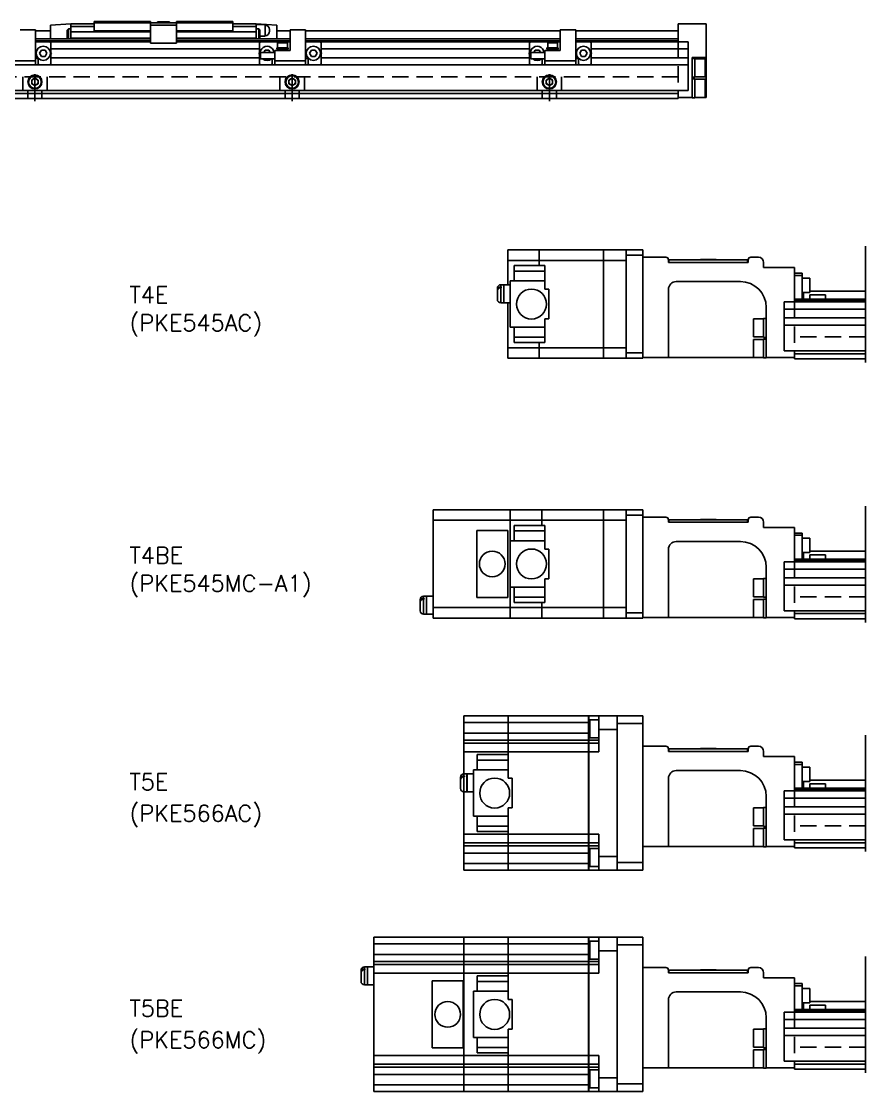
# Model space of a CAD drawing. Extents: x -90 to 565, y -8 to 582.
# Drawn here: x 236.7 to 564.9, y 96 to 511.8 of the extents above; entities that cross this region are included whole.
import ezdxf

# ---------------------------------------------------------------- set-up
doc = ezdxf.new("R2010")
doc.units = 0
doc.header["$LTSCALE"] = 0.5
doc.linetypes.add('CENTER', pattern=[50.8, 31.75, -6.35, 6.35, -6.35])
doc.linetypes.add('DASHED', pattern=[19.05, 12.7, -6.35])
for name, color, linetype in [('MSM_CENTER', 1, 'CENTER'), ('MSM_CONTINUOUS', 7, 'CONTINUOUS'), ('MSM_DASHED', 4, 'DASHED'), ('MSM_NARROW', 5, 'CONTINUOUS')]:
    doc.layers.add(name, color=color, linetype=linetype)
doc.styles.get("Standard").update_dxf_attribs({"font": 'txt.shx', "height": 3, "bigfont": 'bigfont.shx'})

msp = doc.modelspace()

# ---------------------------------------------------------------- linework, layer by layer
at = {"layer": 'MSM_CENTER'}
for p, q in [((242, 491.31), (242, 480.81)), ((342, 491.31), (342, 480.81)), ((442, 491.31), (442, 480.81))]:
    msp.add_line(p, q, dxfattribs=at)
at = {"layer": 'MSM_CONTINUOUS'}
for p, q in [((286.9, 511.81), (265, 511.81)), ((265, 511.81), (265, 508.1)), ((286.9, 511.81), (286.9, 510.31)), ((289.65, 511.71), (289.65, 511.31)), ((289.65, 511.71), (294.35, 511.71)), ((294.35, 511.31), (294.35, 511.71)), ((319, 511.81), (297.1, 511.81)), ((297.1, 511.81), (297.1, 510.31)), ((319, 511.81), (319, 508.1)), ((242.25, 508.51), (236.25, 508.51)), ((242.25, 508.51), (242.25, 494.91)), ((242.25, 508.11), (248, 508.11)), ((248, 510.31), (256, 510.81)), ((248, 505.01), (248, 510.31)), ((255, 508.91), (254.5, 508.41)), ((254.5, 508.41), (254.5, 505.01)), ((256, 508.91), (255, 508.91)), ((255, 508.91), (255, 505.01)), ((265, 510.81), (256, 510.81)), ((256, 505.01), (256, 510.81)), ((265, 509.81), (256, 509.81)), ((287, 507.81), (256, 507.81)), ((286.9, 511.31), (265, 511.31)), ((287, 508.1), (265, 508.1)), ((297.1, 510.31), (286.9, 510.31)), ((297, 511.31), (287, 511.31)), ((287, 511.31), (287, 503.41)), ((297, 511.31), (297, 510.31)), ((297, 511.31), (297, 503.41)), ((319, 508.1), (297, 508.1)), ((328, 507.81), (297, 507.81)), ((319, 511.31), (297.1, 511.31)), ((328, 510.81), (319, 510.81)), ((328, 509.81), (319, 509.81)), ((328, 510.81), (336, 510.31)), ((328, 505.01), (328, 510.81)), ((331.45, 510.56), (328, 510.56)), ((329, 508.91), (328, 508.91)), ((329.5, 508.41), (329, 508.91)), ((329, 508.91), (329, 505.01)), ((329.5, 508.41), (329.5, 505.01)), ((331.45, 510.56), (331.45, 506.06)), ((333.2, 508.61), (333.2, 508.01)), ((336, 510.31), (336, 505.01)), ((336, 508.11), (341.25, 508.11)), ((347.25, 508.51), (341.25, 508.51)), ((341.25, 508.51), (341.25, 500.51)), ((347.25, 508.51), (347.25, 494.91)), ((347.25, 508.11), (446.25, 508.11)), ((452.25, 508.51), (446.25, 508.51)), ((446.25, 508.51), (446.25, 500.51)), ((452.25, 508.51), (452.25, 494.91)), ((452.25, 508.11), (492, 508.11)), ((503, 510.81), (492, 510.81)), ((492, 510.81), (492, 503.91)), ((503, 510.81), (503, 482.31)), ((256, 505.01), (242.25, 505.01)), ((287, 504.31), (242.25, 504.31)), ((287, 503.91), (242.25, 503.91)), ((248.25, 495.41), (248.25, 503.41)), ((287, 505.31), (256, 505.31)), ((287, 505.01), (256, 505.01)), ((297, 503.41), (287, 503.41)), ((328, 505.31), (297, 505.31)), ((341.25, 505.01), (297, 505.01)), ((341.25, 504.31), (297, 504.31)), ((341.25, 503.91), (297, 503.91)), ((329.25, 503.41), (329.25, 495.41)), ((329.5, 506.06), (331.45, 506.06)), ((336.35, 503.51), (336.35, 501.51)), ((336.35, 503.51), (340.15, 503.51)), ((340.15, 501.51), (340.15, 503.51)), ((446.25, 505.01), (347.25, 505.01)), ((446.25, 504.31), (347.25, 504.31)), ((446.25, 503.91), (347.25, 503.91)), ((353.25, 495.41), (353.25, 503.41)), ((434.25, 503.41), (434.25, 495.41)), ((441.35, 503.51), (441.35, 501.51)), ((441.35, 503.51), (445.15, 503.51)), ((445.15, 501.51), (445.15, 503.51)), ((492, 505.01), (452.25, 505.01)), ((492, 504.31), (452.25, 504.31)), ((496, 503.91), (452.25, 503.91)), ((458.25, 495.41), (458.25, 503.41)), ((496, 503.91), (496, 484.91)), ((244.53, 500.66), (243.81, 499.41)), ((243.81, 499.41), (244.53, 498.16)), ((245.97, 500.66), (244.53, 500.66)), ((246.69, 499.41), (245.97, 500.66)), ((245.97, 498.16), (246.69, 499.41)), ((329.25, 501.11), (248.25, 501.11)), ((248.25, 499.72), (248.43, 499.41)), ((248.43, 499.41), (248.25, 499.11)), ((329.07, 499.41), (329.25, 499.72)), ((329.25, 499.11), (329.07, 499.41)), ((335.25, 499.76), (329.75, 499.76)), ((329.75, 497.26), (329.75, 499.76)), ((331.53, 500.66), (331.01, 499.76)), ((332.97, 500.66), (331.53, 500.66)), ((333.49, 499.76), (332.97, 500.66)), ((341.25, 500.51), (335.25, 500.51)), ((335.25, 494.91), (335.25, 500.51)), ((336.05, 501.51), (336.05, 501.01)), ((336.05, 501.51), (340.45, 501.51)), ((336.05, 501.01), (340.45, 501.01)), ((336.25, 501.01), (336.25, 500.51)), ((340.25, 500.51), (340.25, 501.01)), ((340.45, 501.01), (340.45, 501.51)), ((349.53, 500.66), (348.81, 499.41)), ((348.81, 499.41), (349.53, 498.16)), ((350.97, 500.66), (349.53, 500.66)), ((351.69, 499.41), (350.97, 500.66)), ((350.97, 498.16), (351.69, 499.41)), ((434.25, 501.11), (353.25, 501.11)), ((353.25, 499.72), (353.43, 499.41)), ((353.43, 499.41), (353.25, 499.11)), ((434.07, 499.41), (434.25, 499.72)), ((434.25, 499.11), (434.07, 499.41)), ((440.25, 499.76), (434.75, 499.76)), ((434.75, 497.26), (434.75, 499.76)), ((436.53, 500.66), (436.01, 499.76)), ((437.97, 500.66), (436.53, 500.66)), ((438.49, 499.76), (437.97, 500.66)), ((446.25, 500.51), (440.25, 500.51)), ((440.25, 494.91), (440.25, 500.51)), ((441.05, 501.51), (441.05, 501.01)), ((441.05, 501.51), (445.45, 501.51)), ((441.05, 501.01), (445.45, 501.01)), ((441.25, 501.01), (441.25, 500.51)), ((445.25, 500.51), (445.25, 501.01)), ((445.45, 501.01), (445.45, 501.51)), ((454.53, 500.66), (453.81, 499.41)), ((453.81, 499.41), (454.53, 498.16)), ((455.97, 500.66), (454.53, 500.66)), ((456.69, 499.41), (455.97, 500.66)), ((455.97, 498.16), (456.69, 499.41)), ((496, 501.11), (458.25, 501.11)), ((458.25, 499.72), (458.43, 499.41)), ((458.43, 499.41), (458.25, 499.11)), ((496, 494.91), (188, 494.91)), ((230.25, 496.51), (242.25, 496.51)), ((242.25, 497.51), (242.75, 497.51)), ((243.25, 497.01), (243.25, 495.41)), ((244.53, 498.16), (245.97, 498.16)), ((329.25, 497.71), (248.25, 497.71)), ((329.75, 497.26), (335.25, 497.26)), ((334.25, 495.41), (334.25, 497.01)), ((335.25, 496.51), (347.25, 496.51)), ((347.25, 497.51), (347.75, 497.51)), ((348.25, 497.01), (348.25, 495.41)), ((349.53, 498.16), (350.97, 498.16)), ((434.25, 497.71), (353.25, 497.71)), ((434.75, 497.26), (440.25, 497.26)), ((439.25, 495.41), (439.25, 497.01)), ((440.25, 496.51), (452.25, 496.51)), ((452.25, 497.51), (452.75, 497.51)), ((453.25, 497.01), (453.25, 495.41)), ((454.53, 498.16), (455.97, 498.16)), ((496, 497.71), (458.25, 497.71)), ((503, 497.81), (497.5, 497.81)), ((497.5, 497.81), (497.5, 482.16)), ((498.5, 497.46), (497.5, 497.46)), ((498.5, 497.46), (498.5, 490.16)), ((502.5, 497.31), (498.5, 497.31)), ((502.5, 497.31), (502.5, 490.31)), ((240.75, 489.03), (242, 489.76)), ((240.75, 487.59), (240.75, 489.03)), ((242, 486.87), (240.75, 487.59)), ((242, 489.76), (243.25, 489.03)), ((243.25, 487.59), (242, 486.87)), ((243.25, 489.03), (243.25, 487.59)), ((340.75, 489.03), (342, 489.76)), ((340.75, 487.59), (340.75, 489.03)), ((342, 486.87), (340.75, 487.59)), ((342, 489.76), (343.25, 489.03)), ((343.25, 487.59), (342, 486.87)), ((343.25, 489.03), (343.25, 487.59)), ((440.75, 489.03), (442, 489.76)), ((440.75, 487.59), (440.75, 489.03)), ((442, 486.87), (440.75, 487.59)), ((442, 489.76), (443.25, 489.03)), ((443.25, 487.59), (442, 486.87)), ((443.25, 489.03), (443.25, 487.59)), ((497.5, 490.16), (498.5, 490.16)), ((498.5, 489.46), (497.5, 489.46)), ((498.5, 490.31), (502.5, 490.31)), ((498.5, 489.46), (498.5, 482.16)), ((502.5, 489.31), (498.5, 489.31)), ((502.5, 489.31), (502.5, 482.31)), ((496, 484.91), (188, 484.91)), ((492, 483.81), (192, 483.81)), ((492, 484.91), (492, 481.81)), ((492, 481.81), (192, 481.81)), ((497.5, 482.31), (492, 482.31)), ((497.5, 482.16), (498.5, 482.16)), ((498.5, 482.31), (503, 482.31)), ((425.78, 423), (425.78, 409.5)), ((438.03, 423), (425.78, 423)), ((438.03, 423), (438.03, 417)), ((438.08, 422.95), (438.03, 422.95)), ((463.03, 423), (438.08, 423)), ((438.08, 423), (438.08, 417)), ((463.03, 423), (463.03, 381)), ((463.08, 422.95), (463.03, 422.95)), ((478.28, 423), (463.08, 423)), ((463.08, 423), (463.08, 381)), ((471.78, 381), (471.78, 423)), ((471.78, 421), (478.28, 421)), ((478.28, 381), (478.28, 423)), ((478.28, 420.2), (487.28, 420.2)), ((520.28, 420.2), (523.28, 420.2)), ((438.03, 418.97), (425.78, 418.97)), ((428.28, 417), (428.28, 411)), ((440.28, 417), (428.28, 417)), ((438.08, 418.71), (438.03, 418.71)), ((463.03, 418.97), (438.08, 418.97)), ((440.28, 417), (440.28, 407.78)), ((463.08, 418.71), (463.03, 418.71)), ((471.78, 418.97), (463.08, 418.97)), ((488.28, 419.2), (488.28, 418.2)), ((519.28, 418.2), (488.28, 418.2)), ((488.38, 419.2), (488.38, 418.2)), ((488.38, 419.2), (518.98, 419.2)), ((500.78, 419.3), (506.78, 419.3)), ((500.78, 419.3), (500.78, 419.2)), ((506.78, 419.2), (506.78, 419.3)), ((518.98, 419.2), (518.98, 418.2)), ((519.28, 418.2), (519.28, 419.2)), ((525.28, 416.2), (525.28, 418.2)), ((525.28, 416.2), (537.28, 416.2)), ((537.28, 416.2), (537.28, 402.8)), ((440.28, 414.83), (428.28, 414.83)), ((540.28, 414), (537.28, 414)), ((540.28, 413.15), (537.28, 413.15)), ((540.28, 414), (540.28, 403.9)), ((543.28, 412), (540.28, 412)), ((543.28, 412), (543.28, 406.5)), ((421.78, 403.8), (421.78, 408.2)), ((424.23, 409.5), (423.08, 409.5)), ((423.08, 408.65), (423.08, 409.5)), ((423.08, 408.65), (423.28, 408.65)), ((423.28, 408.29), (423.08, 408.29)), ((423.08, 402.5), (423.08, 408.29)), ((423.28, 408.65), (423.28, 408.29)), ((424.23, 402.5), (424.23, 409.5)), ((424.28, 409.45), (424.23, 409.45)), ((426.78, 409.5), (424.28, 409.5)), ((424.28, 402.5), (424.28, 409.5)), ((426.78, 411), (426.78, 393)), ((440.28, 411), (426.78, 411)), ((441.78, 407.78), (440.28, 407.78)), ((441.78, 407.78), (441.78, 396.22)), ((488.28, 407.7), (488.28, 381.2)), ((516.28, 410.7), (491.28, 410.7)), ((564.92, 403.9), (537.28, 403.9)), ((540.28, 406.5), (543.28, 406.5)), ((540.78, 403.9), (540.78, 406.5)), ((543.28, 407), (564.92, 407)), ((543.28, 405.57), (543.28, 403.9)), ((543.28, 405.57), (549.28, 405.57)), ((549.28, 405.57), (549.28, 403.9)), ((423.08, 402.5), (424.23, 402.5)), ((424.23, 402.55), (424.28, 402.55)), ((424.28, 402.5), (426.78, 402.5)), ((425.78, 402.5), (425.78, 381)), ((526.28, 381.05), (526.28, 400.7)), ((533.28, 402.8), (533.28, 383.8)), ((564.92, 402.8), (533.28, 402.8)), ((564.92, 400), (533.28, 400)), ((564.92, 403.2), (537.28, 403.2)), ((441.78, 396.22), (440.28, 396.22)), ((440.28, 396.22), (440.28, 387)), ((525.28, 396.2), (521.28, 396.2)), ((521.28, 396.2), (521.28, 389.2)), ((526.28, 396.35), (525.28, 396.35)), ((525.28, 396.35), (525.28, 389.05)), ((564.92, 396.6), (533.28, 396.6)), ((440.28, 393), (426.78, 393)), ((428.28, 393), (428.28, 387)), ((564.92, 393.8), (533.28, 393.8)), ((440.28, 389.17), (428.28, 389.17)), ((440.28, 387), (428.28, 387)), ((438.03, 387), (438.03, 381)), ((438.08, 387), (438.08, 381)), ((521.28, 389.2), (525.28, 389.2)), ((525.28, 388.2), (521.28, 388.2)), ((521.28, 388.2), (521.28, 381.2)), ((525.28, 389.05), (526.28, 389.05)), ((526.28, 388.35), (525.28, 388.35)), ((525.28, 388.35), (525.28, 381.05)), ((438.03, 385.03), (425.78, 385.03)), ((438.08, 385.29), (438.03, 385.29)), ((463.03, 385.03), (438.08, 385.03)), ((463.08, 385.29), (463.03, 385.29)), ((471.78, 385.03), (463.08, 385.03)), ((471.78, 383), (478.28, 383)), ((564.92, 383.8), (533.28, 383.8)), ((537.28, 383.8), (537.28, 380.7)), ((564.92, 382.7), (537.28, 382.7)), ((438.03, 381), (425.78, 381)), ((438.08, 381.05), (438.03, 381.05)), ((463.03, 381), (438.08, 381)), ((463.08, 381.05), (463.03, 381.05)), ((478.28, 381), (463.08, 381)), ((478.28, 381.2), (525.28, 381.2)), ((525.28, 381.05), (526.28, 381.05)), ((537.28, 381.2), (526.28, 381.2)), ((564.92, 380.7), (537.28, 380.7)), ((426.73, 322), (396.78, 322)), ((396.78, 322), (396.78, 280)), ((426.73, 322), (426.73, 280)), ((426.78, 321.95), (426.73, 321.95)), ((439.03, 322), (426.78, 322)), ((426.78, 322), (426.78, 280)), ((439.03, 322), (439.03, 316)), ((439.08, 321.95), (439.03, 321.95)), ((463.03, 322), (439.08, 322)), ((439.08, 322), (439.08, 316)), ((463.03, 322), (463.03, 280)), ((463.08, 321.95), (463.03, 321.95)), ((478.28, 322), (463.08, 322)), ((463.08, 322), (463.08, 280)), ((471.78, 280), (471.78, 322)), ((478.28, 280), (478.28, 322)), ((426.73, 317.97), (396.78, 317.97)), ((426.78, 317.71), (426.73, 317.71)), ((439.03, 317.97), (426.78, 317.97)), ((439.08, 317.71), (439.03, 317.71)), ((463.03, 317.97), (439.08, 317.97)), ((463.08, 317.71), (463.03, 317.71)), ((471.78, 317.97), (463.08, 317.97)), ((471.78, 320), (478.28, 320)), ((478.28, 319.2), (487.28, 319.2)), ((488.28, 318.2), (488.28, 317.2)), ((519.28, 317.2), (488.28, 317.2)), ((488.38, 318.2), (488.38, 317.2)), ((488.38, 318.2), (518.98, 318.2)), ((500.78, 318.3), (506.78, 318.3)), ((500.78, 318.3), (500.78, 318.2)), ((506.78, 318.2), (506.78, 318.3)), ((518.98, 318.2), (518.98, 317.2)), ((519.28, 317.2), (519.28, 318.2)), ((520.28, 319.2), (523.28, 319.2)), ((525.28, 315.2), (525.28, 317.2)), ((413.78, 314), (413.78, 288)), ((425.78, 314), (413.78, 314)), ((425.78, 314), (425.78, 288)), ((428.28, 316), (428.28, 310)), ((440.28, 316), (428.28, 316)), ((440.28, 313.83), (428.28, 313.83)), ((440.28, 316), (440.28, 306.78)), ((525.28, 315.2), (537.28, 315.2)), ((537.28, 315.2), (537.28, 301.8)), ((540.28, 313), (537.28, 313)), ((540.28, 312.15), (537.28, 312.15)), ((540.28, 313), (540.28, 302.9)), ((440.28, 310), (426.78, 310)), ((516.28, 309.7), (491.28, 309.7)), ((543.28, 311), (540.28, 311)), ((543.28, 311), (543.28, 305.5)), ((441.78, 306.78), (440.28, 306.78)), ((441.78, 306.78), (441.78, 295.22)), ((488.28, 306.7), (488.28, 280.2)), ((540.28, 305.5), (543.28, 305.5)), ((540.78, 302.9), (540.78, 305.5)), ((543.28, 306), (564.92, 306)), ((543.28, 304.57), (549.28, 304.57)), ((543.28, 304.57), (543.28, 302.9)), ((549.28, 304.57), (549.28, 302.9)), ((526.28, 280.05), (526.28, 299.7)), ((533.28, 301.8), (533.28, 282.8)), ((564.92, 301.8), (533.28, 301.8)), ((564.92, 302.9), (537.28, 302.9)), ((564.92, 302.2), (537.28, 302.2)), ((526.28, 295.35), (525.28, 295.35)), ((525.28, 295.35), (525.28, 288.05)), ((564.92, 299), (533.28, 299)), ((564.92, 295.6), (533.28, 295.6)), ((440.28, 292), (426.78, 292)), ((428.28, 292), (428.28, 286)), ((441.78, 295.22), (440.28, 295.22)), ((440.28, 295.22), (440.28, 286)), ((525.28, 295.2), (521.28, 295.2)), ((521.28, 295.2), (521.28, 288.2)), ((564.92, 292.8), (533.28, 292.8)), ((391.78, 282.8), (391.78, 287.2)), ((394.23, 288.5), (393.08, 288.5)), ((393.08, 287.65), (393.08, 288.5)), ((393.08, 287.65), (393.28, 287.65)), ((393.28, 287.29), (393.08, 287.29)), ((393.08, 281.5), (393.08, 287.29)), ((393.28, 287.65), (393.28, 287.29)), ((394.23, 281.5), (394.23, 288.5)), ((394.28, 288.45), (394.23, 288.45)), ((396.78, 288.5), (394.28, 288.5)), ((394.28, 281.5), (394.28, 288.5)), ((425.78, 288), (413.78, 288)), ((440.28, 288.17), (428.28, 288.17)), ((521.28, 288.2), (525.28, 288.2)), ((525.28, 287.2), (521.28, 287.2)), ((521.28, 287.2), (521.28, 280.2)), ((525.28, 288.05), (526.28, 288.05)), ((526.28, 287.35), (525.28, 287.35)), ((525.28, 287.35), (525.28, 280.05)), ((426.73, 284.03), (396.78, 284.03)), ((426.78, 284.29), (426.73, 284.29)), ((439.03, 284.03), (426.78, 284.03)), ((440.28, 286), (428.28, 286)), ((439.03, 286), (439.03, 280)), ((439.08, 284.29), (439.03, 284.29)), ((439.08, 286), (439.08, 280)), ((463.03, 284.03), (439.08, 284.03)), ((463.08, 284.29), (463.03, 284.29)), ((471.78, 284.03), (463.08, 284.03)), ((564.92, 282.8), (533.28, 282.8)), ((537.28, 282.8), (537.28, 279.7)), ((393.08, 281.5), (394.23, 281.5)), ((394.23, 281.55), (394.28, 281.55)), ((394.28, 281.5), (396.78, 281.5)), ((426.73, 280), (396.78, 280)), ((426.78, 280.05), (426.73, 280.05)), ((439.03, 280), (426.78, 280)), ((439.08, 280.05), (439.03, 280.05)), ((463.03, 280), (439.08, 280)), ((463.08, 280.05), (463.03, 280.05)), ((478.28, 280), (463.08, 280)), ((471.78, 282), (478.28, 282)), ((478.28, 280.2), (525.28, 280.2)), ((525.28, 280.05), (526.28, 280.05)), ((537.28, 280.2), (526.28, 280.2)), ((564.92, 281.7), (537.28, 281.7)), ((564.92, 279.7), (537.28, 279.7)), ((425.98, 242), (408.78, 242)), ((408.78, 218.65), (408.78, 242)), ((425.98, 242), (425.98, 217.78)), ((426.03, 241.95), (425.98, 241.95)), ((426.03, 242), (426.03, 217.78)), ((457.23, 242), (426.03, 242)), ((457.23, 242), (457.23, 182)), ((457.28, 241.95), (457.23, 241.95)), ((478.28, 242), (457.28, 242)), ((457.28, 242), (457.28, 182)), ((461.28, 242), (461.28, 228)), ((468.28, 182), (468.28, 242)), ((478.28, 182), (478.28, 242)), ((425.98, 239.42), (408.78, 239.42)), ((426.03, 239.41), (425.98, 239.41)), ((457.23, 239.42), (426.03, 239.42)), ((457.28, 239.41), (457.23, 239.41)), ((457.68, 240.5), (457.28, 240.1)), ((461.28, 240.5), (457.68, 240.5)), ((457.68, 233.5), (457.68, 240.5)), ((468.28, 239), (478.28, 239)), ((425.98, 235.3), (408.78, 235.3)), ((426.03, 235.29), (425.98, 235.29)), ((457.23, 235.3), (426.03, 235.3)), ((457.28, 235.29), (457.23, 235.29)), ((457.28, 233.9), (457.68, 233.5)), ((457.68, 233.5), (461.28, 233.5)), ((468.28, 236.7), (461.28, 236.7)), ((425.98, 232.5), (408.78, 232.5)), ((425.98, 231.37), (408.78, 231.37)), ((426.03, 232.45), (425.98, 232.45)), ((426.03, 231.33), (425.98, 231.33)), ((457.23, 232.5), (426.03, 232.5)), ((457.23, 231.37), (426.03, 231.37)), ((457.28, 232.45), (457.23, 232.45)), ((457.28, 231.33), (457.23, 231.33)), ((461.28, 232.5), (457.28, 232.5)), ((461.28, 231.37), (457.28, 231.37)), ((478.28, 230.2), (487.28, 230.2)), ((488.28, 229.2), (488.28, 228.2)), ((488.38, 229.2), (488.38, 228.2)), ((488.38, 229.2), (518.98, 229.2)), ((500.78, 229.3), (506.78, 229.3)), ((500.78, 229.3), (500.78, 229.2)), ((506.78, 229.2), (506.78, 229.3)), ((518.98, 229.2), (518.98, 228.2)), ((519.28, 228.2), (519.28, 229.2)), ((520.28, 230.2), (523.28, 230.2)), ((461.28, 228), (408.78, 228)), ((413.98, 227), (413.98, 221)), ((425.98, 227), (413.98, 227)), ((425.98, 224.83), (413.98, 224.83)), ((519.28, 228.2), (488.28, 228.2)), ((525.28, 226.2), (525.28, 228.2)), ((525.28, 226.2), (537.28, 226.2)), ((537.28, 226.2), (537.28, 212.8)), ((425.98, 221), (412.48, 221)), ((412.48, 221), (412.48, 203)), ((516.28, 220.7), (491.28, 220.7)), ((540.28, 224), (537.28, 224)), ((540.28, 223.15), (537.28, 223.15)), ((540.28, 224), (540.28, 213.9)), ((543.28, 222), (540.28, 222)), ((543.28, 222), (543.28, 216.5)), ((407.48, 213.8), (407.48, 218.2)), ((409.93, 219.5), (408.78, 219.5)), ((408.78, 218.65), (408.98, 218.65)), ((408.98, 218.29), (408.78, 218.29)), ((408.78, 218.29), (408.78, 182)), ((408.98, 218.65), (408.98, 218.29)), ((409.93, 212.5), (409.93, 219.5)), ((409.98, 219.45), (409.93, 219.45)), ((412.48, 219.5), (409.98, 219.5)), ((409.98, 212.5), (409.98, 219.5)), ((427.48, 217.78), (425.98, 217.78)), ((427.48, 217.78), (427.48, 206.22)), ((488.28, 217.7), (488.28, 191.2)), ((540.28, 216.5), (543.28, 216.5)), ((540.78, 213.9), (540.78, 216.5)), ((543.28, 217), (564.92, 217)), ((408.78, 212.5), (409.93, 212.5)), ((409.93, 212.55), (409.98, 212.55)), ((409.98, 212.5), (412.48, 212.5)), ((533.28, 212.8), (533.28, 193.8)), ((564.92, 212.8), (533.28, 212.8)), ((564.92, 213.9), (537.28, 213.9)), ((564.92, 213.2), (537.28, 213.2)), ((543.28, 215.57), (549.28, 215.57)), ((543.28, 215.57), (543.28, 213.9)), ((549.28, 215.57), (549.28, 213.9)), ((526.28, 191.05), (526.28, 210.7)), ((564.92, 210), (533.28, 210)), ((427.48, 206.22), (425.98, 206.22)), ((425.98, 206.22), (425.98, 182)), ((426.03, 206.22), (426.03, 182)), ((525.28, 206.2), (521.28, 206.2)), ((521.28, 206.2), (521.28, 199.2)), ((526.28, 206.35), (525.28, 206.35)), ((525.28, 206.35), (525.28, 199.05)), ((564.92, 206.6), (533.28, 206.6)), ((564.92, 203.8), (533.28, 203.8)), ((425.98, 203), (412.48, 203)), ((413.98, 203), (413.98, 197)), ((461.28, 196), (408.78, 196)), ((425.98, 199.17), (413.98, 199.17)), ((425.98, 197), (413.98, 197)), ((461.28, 196), (461.28, 182)), ((521.28, 199.2), (525.28, 199.2)), ((525.28, 198.2), (521.28, 198.2)), ((521.28, 198.2), (521.28, 191.2)), ((525.28, 199.05), (526.28, 199.05)), ((526.28, 198.35), (525.28, 198.35)), ((525.28, 198.35), (525.28, 191.05)), ((425.98, 192.63), (408.78, 192.63)), ((425.98, 191.5), (408.78, 191.5)), ((426.03, 192.67), (425.98, 192.67)), ((426.03, 191.55), (425.98, 191.55)), ((457.23, 192.63), (426.03, 192.63)), ((457.23, 191.5), (426.03, 191.5)), ((457.28, 192.67), (457.23, 192.67)), ((457.28, 191.55), (457.23, 191.55)), ((461.28, 192.63), (457.28, 192.63)), ((461.28, 191.5), (457.28, 191.5)), ((564.92, 193.8), (533.28, 193.8)), ((537.28, 193.8), (537.28, 190.7)), ((564.92, 192.7), (537.28, 192.7)), ((425.98, 188.7), (408.78, 188.7)), ((426.03, 188.71), (425.98, 188.71)), ((457.23, 188.7), (426.03, 188.7)), ((457.28, 188.71), (457.23, 188.71)), ((457.68, 190.5), (457.28, 190.1)), ((461.28, 190.5), (457.68, 190.5)), ((457.68, 183.5), (457.68, 190.5)), ((468.28, 187.3), (461.28, 187.3)), ((478.28, 191.2), (525.28, 191.2)), ((525.28, 191.05), (526.28, 191.05)), ((537.28, 191.2), (526.28, 191.2)), ((564.92, 190.7), (537.28, 190.7)), ((425.98, 184.58), (408.78, 184.58)), ((426.03, 184.59), (425.98, 184.59)), ((457.23, 184.58), (426.03, 184.58)), ((457.28, 184.59), (457.23, 184.59)), ((457.28, 183.9), (457.68, 183.5)), ((457.68, 183.5), (461.28, 183.5)), ((468.28, 185), (478.28, 185)), ((425.98, 182), (408.78, 182)), ((426.03, 182.05), (425.98, 182.05)), ((457.23, 182), (426.03, 182)), ((457.28, 182.05), (457.23, 182.05)), ((478.28, 182), (457.28, 182)), ((373.78, 156), (373.78, 96)), ((373.78, 156), (408.73, 156)), ((408.73, 156), (408.73, 96)), ((408.73, 155.95), (408.78, 155.95)), ((408.78, 156), (408.78, 96)), ((425.98, 156), (408.78, 156)), ((425.98, 156), (425.98, 131.78)), ((426.03, 155.95), (425.98, 155.95)), ((426.03, 156), (426.03, 131.78)), ((457.23, 156), (426.03, 156)), ((457.23, 156), (457.23, 96)), ((457.28, 155.95), (457.23, 155.95)), ((457.28, 156), (457.28, 96)), ((478.28, 156), (457.28, 156)), ((457.68, 154.5), (457.28, 154.1)), ((461.28, 154.5), (457.68, 154.5)), ((457.68, 147.5), (457.68, 154.5)), ((461.28, 156), (461.28, 142)), ((468.28, 96), (468.28, 156)), ((478.28, 96), (478.28, 156)), ((373.78, 153.42), (408.73, 153.42)), ((408.73, 153.41), (408.78, 153.41)), ((425.98, 153.42), (408.78, 153.42)), ((426.03, 153.41), (425.98, 153.41)), ((457.23, 153.42), (426.03, 153.42)), ((457.28, 153.41), (457.23, 153.41)), ((468.28, 150.7), (461.28, 150.7)), ((468.28, 153), (478.28, 153)), ((373.78, 149.3), (408.73, 149.3)), ((373.78, 146.5), (408.73, 146.5)), ((408.73, 149.29), (408.78, 149.29)), ((408.73, 146.45), (408.78, 146.45)), ((425.98, 149.3), (408.78, 149.3)), ((425.98, 146.5), (408.78, 146.5)), ((426.03, 149.29), (425.98, 149.29)), ((426.03, 146.45), (425.98, 146.45)), ((457.23, 149.3), (426.03, 149.3)), ((457.23, 146.5), (426.03, 146.5)), ((457.28, 149.29), (457.23, 149.29)), ((457.28, 146.45), (457.23, 146.45)), ((457.28, 147.9), (457.68, 147.5)), ((461.28, 146.5), (457.28, 146.5)), ((457.68, 147.5), (461.28, 147.5)), ((368.78, 143.2), (368.78, 138.8)), ((371.23, 144.5), (370.08, 144.5)), ((370.08, 144.5), (370.08, 143.65)), ((370.28, 143.65), (370.08, 143.65)), ((370.08, 143.29), (370.28, 143.29)), ((370.08, 143.29), (370.08, 137.5)), ((370.28, 143.65), (370.28, 143.29)), ((371.23, 144.5), (371.23, 137.5)), ((371.28, 144.45), (371.23, 144.45)), ((373.78, 144.5), (371.28, 144.5)), ((371.28, 144.5), (371.28, 137.5)), ((373.78, 145.37), (408.73, 145.37)), ((373.78, 142), (461.28, 142)), ((408.73, 145.33), (408.78, 145.33)), ((425.98, 145.37), (408.78, 145.37)), ((426.03, 145.33), (425.98, 145.33)), ((457.23, 145.37), (426.03, 145.37)), ((457.28, 145.33), (457.23, 145.33)), ((461.28, 145.37), (457.28, 145.37)), ((478.28, 144.2), (487.28, 144.2)), ((488.28, 143.2), (488.28, 142.2)), ((519.28, 142.2), (488.28, 142.2)), ((488.38, 143.2), (488.38, 142.2)), ((488.38, 143.2), (518.98, 143.2)), ((500.78, 143.3), (506.78, 143.3)), ((500.78, 143.3), (500.78, 143.2)), ((506.78, 143.2), (506.78, 143.3)), ((518.98, 143.2), (518.98, 142.2)), ((519.28, 142.2), (519.28, 143.2)), ((520.28, 144.2), (523.28, 144.2)), ((525.28, 140.2), (525.28, 142.2)), ((370.08, 137.5), (371.23, 137.5)), ((371.23, 137.55), (371.28, 137.55)), ((371.28, 137.5), (373.78, 137.5)), ((408.48, 139), (396.48, 139)), ((396.48, 139), (396.48, 113)), ((408.48, 139), (408.48, 113)), ((413.98, 141), (413.98, 135)), ((425.98, 141), (413.98, 141)), ((425.98, 138.83), (413.98, 138.83)), ((525.28, 140.2), (537.28, 140.2)), ((537.28, 140.2), (537.28, 126.8)), ((540.28, 138), (537.28, 138)), ((540.28, 138), (540.28, 127.9)), ((412.48, 135), (412.48, 117)), ((425.98, 135), (412.48, 135)), ((516.28, 134.7), (491.28, 134.7)), ((540.28, 137.15), (537.28, 137.15)), ((543.28, 136), (540.28, 136)), ((543.28, 136), (543.28, 130.5)), ((427.48, 131.78), (425.98, 131.78)), ((427.48, 131.78), (427.48, 120.22)), ((488.28, 131.7), (488.28, 105.2)), ((540.28, 130.5), (543.28, 130.5)), ((540.78, 127.9), (540.78, 130.5)), ((543.28, 131), (564.92, 131)), ((543.28, 129.57), (549.28, 129.57)), ((543.28, 129.57), (543.28, 127.9)), ((549.28, 129.57), (549.28, 127.9)), ((533.28, 126.8), (533.28, 107.8)), ((564.92, 126.8), (533.28, 126.8)), ((564.92, 127.9), (537.28, 127.9)), ((564.92, 127.2), (537.28, 127.2)), ((526.28, 105.05), (526.28, 124.7)), ((564.92, 124), (533.28, 124)), ((564.92, 120.6), (533.28, 120.6)), ((425.98, 117), (412.48, 117)), ((413.98, 117), (413.98, 111)), ((427.48, 120.22), (425.98, 120.22)), ((425.98, 120.22), (425.98, 96)), ((426.03, 120.22), (426.03, 96)), ((525.28, 120.2), (521.28, 120.2)), ((521.28, 120.2), (521.28, 113.2)), ((526.28, 120.35), (525.28, 120.35)), ((525.28, 120.35), (525.28, 113.05)), ((564.92, 117.8), (533.28, 117.8)), ((408.48, 113), (396.48, 113)), ((425.98, 113.17), (413.98, 113.17)), ((521.28, 113.2), (525.28, 113.2)), ((525.28, 113.05), (526.28, 113.05)), ((526.28, 112.35), (525.28, 112.35)), ((525.28, 112.35), (525.28, 105.05)), ((373.78, 110), (461.28, 110)), ((425.98, 111), (413.98, 111)), ((461.28, 110), (461.28, 96)), ((525.28, 112.2), (521.28, 112.2)), ((521.28, 112.2), (521.28, 105.2)), ((373.78, 106.63), (408.73, 106.63)), ((373.78, 105.5), (408.73, 105.5)), ((408.73, 106.67), (408.78, 106.67)), ((408.73, 105.55), (408.78, 105.55)), ((425.98, 106.63), (408.78, 106.63)), ((425.98, 105.5), (408.78, 105.5)), ((426.03, 106.67), (425.98, 106.67)), ((426.03, 105.55), (425.98, 105.55)), ((457.23, 106.63), (426.03, 106.63)), ((457.23, 105.5), (426.03, 105.5)), ((457.28, 106.67), (457.23, 106.67)), ((457.28, 105.55), (457.23, 105.55)), ((461.28, 106.63), (457.28, 106.63)), ((461.28, 105.5), (457.28, 105.5)), ((457.68, 104.5), (457.28, 104.1)), ((461.28, 104.5), (457.68, 104.5)), ((457.68, 97.5), (457.68, 104.5)), ((478.28, 105.2), (525.28, 105.2)), ((525.28, 105.05), (526.28, 105.05)), ((537.28, 105.2), (526.28, 105.2)), ((564.92, 107.8), (533.28, 107.8)), ((537.28, 107.8), (537.28, 104.7)), ((564.92, 106.7), (537.28, 106.7)), ((564.92, 104.7), (537.28, 104.7)), ((373.78, 102.7), (408.73, 102.7)), ((408.73, 102.71), (408.78, 102.71)), ((425.98, 102.7), (408.78, 102.7)), ((426.03, 102.71), (425.98, 102.71)), ((457.23, 102.7), (426.03, 102.7)), ((457.28, 102.71), (457.23, 102.71)), ((468.28, 101.3), (461.28, 101.3)), ((373.78, 98.58), (408.73, 98.58)), ((373.78, 96), (408.73, 96)), ((408.73, 98.59), (408.78, 98.59)), ((408.73, 96.05), (408.78, 96.05)), ((425.98, 98.58), (408.78, 98.58)), ((425.98, 96), (408.78, 96)), ((426.03, 98.59), (425.98, 98.59)), ((426.03, 96.05), (425.98, 96.05)), ((457.23, 98.58), (426.03, 98.58)), ((457.23, 96), (426.03, 96)), ((457.28, 98.59), (457.23, 98.59)), ((457.28, 96.05), (457.23, 96.05)), ((457.28, 97.9), (457.68, 97.5)), ((478.28, 96), (457.28, 96)), ((457.68, 97.5), (461.28, 97.5)), ((468.28, 99), (478.28, 99))]:
    msp.add_line(p, q, dxfattribs=at)
for centre, radius in [((245.25, 499.41), 2.75), ((350.25, 499.41), 2.75), ((455.25, 499.41), 2.75), ((242, 488.31), 2.75), ((242, 488.31), 2.45), ((342, 488.31), 2.75), ((342, 488.31), 2.45), ((442, 488.31), 2.75), ((442, 488.31), 2.45), ((242, 488.31), 1.25), ((342, 488.31), 1.25), ((442, 488.31), 1.25), ((435.03, 402), 5.82), ((419.78, 301), 5), ((435.03, 301), 5.82), ((420.73, 212), 5.82), ((402.48, 126), 5), ((420.73, 126), 5.82)]:
    msp.add_circle(centre, radius, dxfattribs=at)
for centre, radius, start, end in [((331.45, 508.61), 1.75, 0, 90), ((331.45, 508.01), 1.75, 270, 0), ((247.75, 503.41), 0.5, 0, 90), ((329.75, 503.41), 0.5, 90, 180), ((352.75, 503.41), 0.5, 0, 90), ((434.75, 503.41), 0.5, 90, 180), ((457.75, 503.41), 0.5, 0, 90), ((332.25, 499.41), 2.75, 7.312, 204.62), ((437.25, 499.41), 2.75, 7.312, 204.62), ((242.75, 497.01), 0.501, 90.0618, 179.9383), ((242.75, 497.01), 0.5, 0, 90), ((243.75, 495.41), 0.5, 180, 270), ((247.75, 495.41), 0.5, 270, 0), ((329.75, 495.41), 0.5, 180, 270), ((332.25, 499.41), 2.75, 231.4273, 308.5727), ((333.75, 495.41), 0.5, 270, 0), ((334.75, 497.01), 0.5, 150, 180), ((334.82, 497.02), 0.429, 358.6925, 34.0177), ((347.75, 497.01), 0.501, 90.0618, 179.9383), ((347.75, 497.01), 0.5, 0, 90), ((348.75, 495.41), 0.5, 180, 270), ((352.75, 495.41), 0.5, 270, 0), ((434.75, 495.41), 0.5, 180, 270), ((437.25, 499.41), 2.75, 231.4273, 308.5727), ((438.75, 495.41), 0.5, 270, 0), ((439.75, 497.01), 0.5, 150, 180), ((439.82, 497.02), 0.429, 358.6925, 34.0177), ((452.75, 497.01), 0.501, 90.0618, 179.9383), ((452.75, 497.01), 0.5, 0, 90), ((453.75, 495.41), 0.5, 180, 270), ((457.75, 495.41), 0.5, 270, 0), ((487.28, 419.2), 1, 0, 90), ((520.28, 419.2), 1, 90, 180), ((523.28, 418.2), 2, 0, 90), ((423.08, 408.2), 1.3, 90, 180), ((422.94, 407.46), 1.19, 83.3957, 167.3534), ((422.95, 407.1), 1.2, 83.7576, 166.9916), ((491.28, 407.7), 3, 90, 180), ((516.28, 400.7), 10, 0, 90), ((423.08, 403.8), 1.3, 180, 270), ((487.28, 318.2), 1, 0, 90), ((520.28, 318.2), 1, 90, 180), ((523.28, 317.2), 2, 0, 90), ((491.28, 306.7), 3, 90, 180), ((516.28, 299.7), 10, 0, 90), ((393.08, 287.2), 1.3, 90, 180), ((392.94, 286.46), 1.19, 83.3957, 167.3534), ((392.95, 286.1), 1.2, 83.7576, 166.9916), ((393.08, 282.8), 1.3, 180, 270), ((487.28, 229.2), 1, 0, 90), ((520.28, 229.2), 1, 90, 180), ((523.28, 228.2), 2, 0, 90), ((491.28, 217.7), 3, 90, 180), ((516.28, 210.7), 10, 0, 90), ((408.78, 218.2), 1.3, 90, 180), ((408.64, 217.46), 1.19, 83.3957, 167.3534), ((408.65, 217.1), 1.2, 83.7576, 166.9916), ((408.78, 213.8), 1.3, 180, 270), ((370.08, 143.2), 1.3, 90, 180), ((369.94, 142.46), 1.19, 83.3957, 167.3534), ((369.95, 142.1), 1.2, 83.7576, 166.9916), ((487.28, 143.2), 1, 0, 90), ((520.28, 143.2), 1, 90, 180), ((523.28, 142.2), 2, 0, 90), ((370.08, 138.8), 1.3, 180, 270), ((491.28, 131.7), 3, 90, 180), ((516.28, 124.7), 10, 0, 90)]:
    msp.add_arc(centre, radius, start, end, dxfattribs=at)
at = {"layer": 'MSM_DASHED'}
for p, q in [((492, 503.91), (492, 486.45)), ((492, 490.31), (192, 490.31)), ((237.25, 490.31), (237.25, 485.01)), ((246.75, 485.01), (246.75, 490.31)), ((337.25, 490.31), (337.25, 485.01)), ((346.75, 485.01), (346.75, 490.31)), ((437.25, 490.31), (437.25, 485.01)), ((446.75, 485.01), (446.75, 490.31)), ((246.75, 485.01), (237.25, 485.01)), ((239.25, 485.01), (239.25, 481.81)), ((244.75, 481.81), (244.75, 485.01)), ((346.75, 485.01), (337.25, 485.01)), ((339.25, 485.01), (339.25, 481.81)), ((344.75, 481.81), (344.75, 485.01)), ((446.75, 485.01), (437.25, 485.01)), ((439.25, 485.01), (439.25, 481.81)), ((444.75, 481.81), (444.75, 485.01)), ((537.28, 402.8), (537.28, 383.8)), ((564.92, 389.2), (537.28, 389.2)), ((537.28, 301.8), (537.28, 282.8)), ((564.92, 288.2), (537.28, 288.2)), ((537.28, 212.8), (537.28, 193.8)), ((564.92, 199.2), (537.28, 199.2)), ((537.28, 126.8), (537.28, 107.8)), ((564.92, 113.2), (537.28, 113.2))]:
    msp.add_line(p, q, dxfattribs=at)
at = {"layer": 'MSM_NARROW'}
for p, q in [((564.92, 424.45), (564.92, 379.25)), ((564.92, 323.45), (564.92, 278.25)), ((564.92, 234.45), (564.92, 189.25)), ((564.92, 148.45), (564.92, 103.25))]:
    msp.add_line(p, q, dxfattribs=at)

# ---------------------------------------------------------------- texts
at = {"layer": 'MSM_CONTINUOUS'}
for s, p in [('T4E', (278.78, 402.36)), ('(PKE545AC)', (278.78, 391.49)), ('T4BE', (278.78, 301.16)), ('(PKE545MC-A1)', (278.78, 290.27)), ('T5E', (278.78, 213.16)), ('(PKE566AC)', (278.78, 200.93)), ('T5BE', (278.78, 125.16)), ('(PKE566MC)', (278.78, 112.93))]:
    msp.add_text(s, height=6.4, dxfattribs=at).set_placement(p)

doc.saveas('drawing.dxf')
